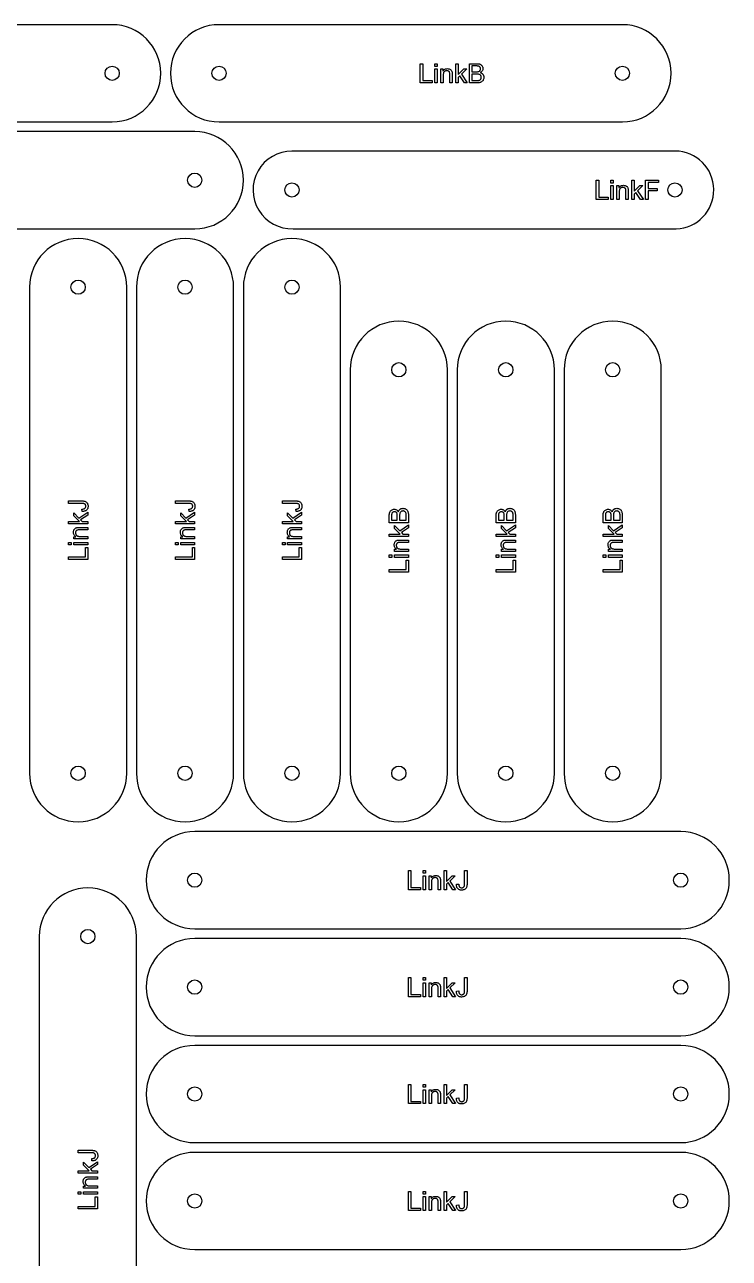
# Model space of a CAD drawing. Header units: millimetres. Extents: x 18 to 1176, y 18 to 1180.
# Drawn here: x 741 to 1176, y 413 to 1175 of the extents above; entities that cross this region are included whole.
import ezdxf

# ---------------------------------------------------------------- set-up
doc = ezdxf.new("R2010")
doc.units = ezdxf.units.MM
doc.layers.add('cut', color=5, linetype='Continuous', true_color=0x0000ff)
doc.layers.add('line engraving', color=1, linetype='Continuous', true_color=0xff0000)

msp = doc.modelspace()

# ---------------------------------------------------------------- linework, layer by layer
at = {"layer": 'cut', "color": 5, "true_color": 0x0000ff}
for points in [[(795, 1114.8, 1), (795, 1174.8), (546, 1174.8, 1), (546, 1114.8)], [(1110, 1114.8, 1), (1110, 1174.8), (861, 1174.8, 1), (861, 1114.8)], [(546, 1048.8), (846, 1048.8, 1), (846, 1108.8), (546, 1108.8, 1)], [(906, 1096.8, 1.015779), (906.75, 1048.81), (1143.13, 1048.81, 0.980982), (1142.6, 1096.8)], [(744, 1012.8), (744, 712.8, 1), (804, 712.8), (804, 1012.8, 1)], [(810, 1012.8), (810, 712.8, 1), (870, 712.8), (870, 1012.8, 1)], [(876, 1012.8), (876, 712.8, 1), (936, 712.8), (936, 1012.8, 1)], [(1002, 961.8, 1), (942, 961.8), (942, 712.8, 1), (1002, 712.8)], [(1068, 961.8, 1), (1008, 961.8), (1008, 712.8, 1), (1068, 712.8)], [(1134, 961.8, 1), (1074, 961.8), (1074, 712.8, 1), (1134, 712.8)], [(846, 616.8), (1146, 616.8, 1), (1146, 676.8), (846, 676.8, 1)], [(750, 612), (750, 312, 1), (810, 312), (810, 612, 1)], [(846, 550.8), (1146, 550.8, 1), (1146, 610.8), (846, 610.8, 1)], [(846, 484.8), (1146, 484.8, 1), (1146, 544.8), (846, 544.8, 1)], [(846, 418.8), (1146, 418.8, 1), (1146, 478.8), (846, 478.8, 1)]]:
    msp.add_lwpolyline(points, format="xyb", close=True, dxfattribs=at)
for centre in [(795, 1144.8), (861, 1144.8), (1110, 1144.8), (846, 1078.8), (906, 1072.8), (1142.4, 1072.8), (774, 1012.8), (840, 1012.8), (906, 1012.8), (972, 961.8), (1038, 961.8), (1104, 961.8), (774, 712.8), (840, 712.8), (906, 712.8), (972, 712.8), (1038, 712.8), (1104, 712.8), (846, 646.8), (1146, 646.8), (780, 612), (846, 580.8), (1146, 580.8), (846, 514.8), (1146, 514.8), (846, 448.8), (1146, 448.8)]:
    msp.add_circle(centre, 4.4, dxfattribs=at)
at = {"layer": 'line engraving', "color": 1, "true_color": 0xff0000}
for points in [[(985.14, 1138.87), (985.14, 1150.73), (986.71, 1150.73), (986.71, 1140.27), (992.55, 1140.27), (992.55, 1138.87), (985.14, 1138.87)], [(994.24, 1149.06), (994.24, 1150.73), (995.7, 1150.73), (995.7, 1149.06), (994.24, 1149.06)], [(1007.13, 1138.87), (1007.13, 1150.73), (1008.59, 1150.73), (1008.59, 1143.97), (1012.04, 1147.46), (1013.92, 1147.46), (1010.64, 1144.27), (1014.25, 1138.87), (1012.46, 1138.87), (1009.62, 1143.26), (1008.59, 1142.28), (1008.59, 1138.87), (1007.13, 1138.87)], [(1015.53, 1138.87), (1015.53, 1150.73), (1019.98, 1150.73), (1020.31, 1150.72), (1020.63, 1150.71), (1020.92, 1150.68), (1021.21, 1150.64), (1021.47, 1150.59), (1021.72, 1150.53), (1021.95, 1150.45), (1022.16, 1150.37), (1022.55, 1150.17), (1022.89, 1149.91), (1023.19, 1149.61), (1023.45, 1149.26), (1023.65, 1148.88), (1023.8, 1148.5), (1023.88, 1148.1), (1023.91, 1147.7), (1023.89, 1147.32), (1023.81, 1146.96), (1023.68, 1146.61), (1023.5, 1146.26), (1023.27, 1145.94), (1022.98, 1145.66), (1022.64, 1145.4), (1022.25, 1145.18), (1022.51, 1145.09), (1022.76, 1144.99), (1022.99, 1144.88), (1023.21, 1144.75), (1023.4, 1144.61), (1023.59, 1144.46), (1023.76, 1144.29), (1023.91, 1144.1), (1024.04, 1143.91), (1024.16, 1143.71), (1024.26, 1143.5), (1024.34, 1143.28), (1024.41, 1143.05), (1024.45, 1142.81), (1024.48, 1142.56), (1024.49, 1142.31), (1024.46, 1141.9), (1024.4, 1141.5), (1024.29, 1141.12), (1024.13, 1140.76), (1023.95, 1140.42), (1023.74, 1140.13), (1023.51, 1139.87), (1023.26, 1139.66), (1022.99, 1139.47), (1022.68, 1139.31), (1022.34, 1139.18), (1021.97, 1139.07), (1021.55, 1138.98), (1021.1, 1138.92), (1020.6, 1138.88), (1020.05, 1138.87), (1015.53, 1138.87)], [(994.24, 1138.87), (994.24, 1147.46), (995.7, 1147.46), (995.7, 1138.87), (994.24, 1138.87)], [(997.91, 1138.87), (997.91, 1147.46), (999.22, 1147.46), (999.22, 1146.24), (999.47, 1146.57), (999.75, 1146.86), (1000.05, 1147.1), (1000.38, 1147.3), (1000.73, 1147.46), (1001.12, 1147.57), (1001.52, 1147.63), (1001.96, 1147.66), (1002.34, 1147.64), (1002.7, 1147.59), (1003.05, 1147.5), (1003.38, 1147.38), (1003.69, 1147.23), (1003.95, 1147.05), (1004.18, 1146.86), (1004.36, 1146.64), (1004.51, 1146.41), (1004.63, 1146.15), (1004.74, 1145.87), (1004.81, 1145.57), (1004.85, 1145.33), (1004.87, 1145.01), (1004.89, 1144.62), (1004.89, 1144.15), (1004.89, 1138.87), (1003.44, 1138.87), (1003.44, 1144.1), (1003.43, 1144.51), (1003.39, 1144.87), (1003.34, 1145.18), (1003.27, 1145.43), (1003.17, 1145.64), (1003.03, 1145.82), (1002.86, 1145.99), (1002.66, 1146.13), (1002.44, 1146.25), (1002.19, 1146.33), (1001.93, 1146.38), (1001.65, 1146.39), (1001.42, 1146.38), (1001.2, 1146.36), (1000.99, 1146.31), (1000.78, 1146.25), (1000.59, 1146.16), (1000.4, 1146.06), (1000.22, 1145.94), (1000.04, 1145.8), (999.89, 1145.64), (999.75, 1145.44), (999.63, 1145.21), (999.54, 1144.95), (999.46, 1144.65), (999.41, 1144.32), (999.38, 1143.96), (999.37, 1143.56), (999.37, 1138.87), (997.91, 1138.87)], [(1017.1, 1145.75), (1019.67, 1145.75), (1020.15, 1145.76), (1020.56, 1145.78), (1020.9, 1145.82), (1021.16, 1145.88), (1021.44, 1145.99), (1021.69, 1146.12), (1021.89, 1146.28), (1022.06, 1146.47), (1022.2, 1146.69), (1022.29, 1146.94), (1022.35, 1147.21), (1022.37, 1147.51), (1022.35, 1147.8), (1022.3, 1148.07), (1022.21, 1148.32), (1022.08, 1148.55), (1021.93, 1148.76), (1021.74, 1148.93), (1021.52, 1149.06), (1021.27, 1149.16), (1021.13, 1149.2), (1020.96, 1149.24), (1020.77, 1149.27), (1020.56, 1149.29), (1020.32, 1149.31), (1020.06, 1149.32), (1019.78, 1149.33), (1019.47, 1149.33), (1017.1, 1149.33), (1017.1, 1145.75)], [(1017.1, 1140.27), (1020.05, 1140.27), (1020.41, 1140.27), (1020.7, 1140.28), (1020.94, 1140.3), (1021.12, 1140.33), (1021.38, 1140.38), (1021.62, 1140.46), (1021.83, 1140.54), (1022.03, 1140.65), (1022.2, 1140.78), (1022.36, 1140.93), (1022.5, 1141.11), (1022.63, 1141.31), (1022.73, 1141.53), (1022.8, 1141.78), (1022.85, 1142.03), (1022.86, 1142.31), (1022.84, 1142.63), (1022.78, 1142.93), (1022.67, 1143.21), (1022.52, 1143.46), (1022.33, 1143.69), (1022.12, 1143.88), (1021.86, 1144.03), (1021.58, 1144.15), (1021.24, 1144.24), (1020.84, 1144.3), (1020.38, 1144.33), (1019.84, 1144.35), (1017.1, 1144.35), (1017.1, 1140.27)], [(1093.81, 1066.87), (1093.81, 1078.73), (1095.37, 1078.73), (1095.37, 1068.27), (1101.22, 1068.27), (1101.22, 1066.87), (1093.81, 1066.87)], [(1102.91, 1077.06), (1102.91, 1078.73), (1104.36, 1078.73), (1104.36, 1077.06), (1102.91, 1077.06)], [(1102.91, 1066.87), (1102.91, 1075.46), (1104.36, 1075.46), (1104.36, 1066.87), (1102.91, 1066.87)], [(1106.58, 1066.87), (1106.58, 1075.46), (1107.89, 1075.46), (1107.89, 1074.24), (1108.14, 1074.57), (1108.42, 1074.86), (1108.72, 1075.1), (1109.05, 1075.3), (1109.4, 1075.46), (1109.78, 1075.57), (1110.19, 1075.63), (1110.62, 1075.66), (1111, 1075.64), (1111.37, 1075.59), (1111.72, 1075.5), (1112.05, 1075.38), (1112.36, 1075.23), (1112.62, 1075.05), (1112.84, 1074.86), (1113.03, 1074.64), (1113.18, 1074.41), (1113.3, 1074.15), (1113.4, 1073.87), (1113.48, 1073.57), (1113.51, 1073.33), (1113.54, 1073.01), (1113.56, 1072.62), (1113.56, 1072.15), (1113.56, 1066.87), (1112.1, 1066.87), (1112.1, 1072.1), (1112.09, 1072.51), (1112.06, 1072.87), (1112.01, 1073.18), (1111.93, 1073.43), (1111.83, 1073.64), (1111.7, 1073.82), (1111.53, 1073.99), (1111.33, 1074.13), (1111.11, 1074.25), (1110.86, 1074.33), (1110.6, 1074.38), (1110.32, 1074.39), (1110.09, 1074.38), (1109.87, 1074.36), (1109.65, 1074.31), (1109.45, 1074.25), (1109.25, 1074.16), (1109.06, 1074.06), (1108.88, 1073.94), (1108.71, 1073.8), (1108.55, 1073.64), (1108.42, 1073.44), (1108.3, 1073.21), (1108.2, 1072.95), (1108.13, 1072.65), (1108.08, 1072.32), (1108.05, 1071.96), (1108.04, 1071.56), (1108.04, 1066.87), (1106.58, 1066.87)], [(1115.8, 1066.87), (1115.8, 1078.73), (1117.26, 1078.73), (1117.26, 1071.97), (1120.7, 1075.46), (1122.59, 1075.46), (1119.3, 1072.27), (1122.92, 1066.87), (1121.12, 1066.87), (1118.28, 1071.26), (1117.26, 1070.28), (1117.26, 1066.87), (1115.8, 1066.87)], [(1124.34, 1066.87), (1124.34, 1078.73), (1132.34, 1078.73), (1132.34, 1077.33), (1125.91, 1077.33), (1125.91, 1073.66), (1131.48, 1073.66), (1131.48, 1072.26), (1125.91, 1072.26), (1125.91, 1066.87), (1124.34, 1066.87)], [(776.56, 874.37), (776.37, 875.78), (776.7, 875.8), (777, 875.84), (777.27, 875.88), (777.51, 875.94), (777.73, 876.01), (777.93, 876.09), (778.09, 876.19), (778.23, 876.29), (778.45, 876.54), (778.61, 876.83), (778.7, 877.17), (778.73, 877.55), (778.72, 877.83), (778.66, 878.1), (778.58, 878.34), (778.46, 878.57), (778.31, 878.76), (778.14, 878.93), (777.95, 879.06), (777.73, 879.16), (777.46, 879.23), (777.12, 879.28), (776.72, 879.31), (776.24, 879.32), (768.07, 879.32), (768.07, 880.89), (776.15, 880.89), (776.51, 880.88), (776.85, 880.87), (777.17, 880.84), (777.47, 880.8), (777.75, 880.75), (778.01, 880.69), (778.24, 880.61), (778.46, 880.53), (778.84, 880.32), (779.18, 880.06), (779.46, 879.75), (779.7, 879.39), (779.89, 878.98), (780.02, 878.54), (780.11, 878.06), (780.13, 877.56), (780.12, 877.18), (780.08, 876.82), (780.01, 876.49), (779.91, 876.18), (779.78, 875.89), (779.63, 875.63), (779.44, 875.38), (779.23, 875.16), (779, 874.97), (778.73, 874.8), (778.44, 874.66), (778.12, 874.55), (777.77, 874.47), (777.4, 874.41), (776.99, 874.37), (776.56, 874.37)], [(842.56, 874.37), (842.37, 875.78), (842.7, 875.8), (843, 875.84), (843.27, 875.88), (843.51, 875.94), (843.73, 876.01), (843.93, 876.09), (844.09, 876.19), (844.23, 876.29), (844.45, 876.54), (844.61, 876.83), (844.7, 877.17), (844.73, 877.55), (844.72, 877.83), (844.66, 878.1), (844.58, 878.34), (844.46, 878.57), (844.31, 878.76), (844.14, 878.93), (843.95, 879.06), (843.73, 879.16), (843.46, 879.23), (843.12, 879.28), (842.72, 879.31), (842.24, 879.32), (834.07, 879.32), (834.07, 880.89), (842.15, 880.89), (842.51, 880.88), (842.85, 880.87), (843.17, 880.84), (843.47, 880.8), (843.75, 880.75), (844.01, 880.69), (844.24, 880.61), (844.46, 880.53), (844.84, 880.32), (845.18, 880.06), (845.46, 879.75), (845.7, 879.39), (845.89, 878.98), (846.02, 878.54), (846.11, 878.06), (846.13, 877.56), (846.12, 877.18), (846.08, 876.82), (846.01, 876.49), (845.91, 876.18), (845.78, 875.89), (845.63, 875.63), (845.44, 875.38), (845.23, 875.16), (845, 874.97), (844.73, 874.8), (844.44, 874.66), (844.12, 874.55), (843.77, 874.47), (843.4, 874.41), (842.99, 874.37), (842.56, 874.37)], [(908.56, 874.37), (908.37, 875.78), (908.7, 875.8), (909, 875.84), (909.27, 875.88), (909.51, 875.94), (909.73, 876.01), (909.93, 876.09), (910.09, 876.19), (910.23, 876.29), (910.45, 876.54), (910.61, 876.83), (910.7, 877.17), (910.73, 877.55), (910.72, 877.83), (910.66, 878.1), (910.58, 878.34), (910.46, 878.57), (910.31, 878.76), (910.14, 878.93), (909.95, 879.06), (909.73, 879.16), (909.46, 879.23), (909.12, 879.28), (908.72, 879.31), (908.24, 879.32), (900.07, 879.32), (900.07, 880.89), (908.15, 880.89), (908.51, 880.88), (908.85, 880.87), (909.17, 880.84), (909.47, 880.8), (909.75, 880.75), (910.01, 880.69), (910.24, 880.61), (910.46, 880.53), (910.84, 880.32), (911.18, 880.06), (911.46, 879.75), (911.7, 879.39), (911.89, 878.98), (912.02, 878.54), (912.11, 878.06), (912.13, 877.56), (912.12, 877.18), (912.08, 876.82), (912.01, 876.49), (911.91, 876.18), (911.78, 875.89), (911.63, 875.63), (911.44, 875.38), (911.23, 875.16), (911, 874.97), (910.73, 874.8), (910.44, 874.66), (910.12, 874.55), (909.77, 874.47), (909.4, 874.41), (908.99, 874.37), (908.56, 874.37)], [(977.93, 867.33), (966.07, 867.33), (966.07, 871.78), (966.08, 872.11), (966.09, 872.43), (966.12, 872.72), (966.16, 873.01), (966.21, 873.27), (966.27, 873.52), (966.35, 873.75), (966.43, 873.96), (966.63, 874.35), (966.89, 874.69), (967.19, 874.99), (967.54, 875.25), (967.92, 875.45), (968.3, 875.6), (968.7, 875.68), (969.1, 875.71), (969.48, 875.69), (969.84, 875.61), (970.19, 875.48), (970.54, 875.3), (970.86, 875.07), (971.14, 874.78), (971.4, 874.44), (971.62, 874.05), (971.71, 874.31), (971.81, 874.56), (971.92, 874.79), (972.05, 875.01), (972.19, 875.2), (972.34, 875.39), (972.51, 875.56), (972.7, 875.71), (972.89, 875.84), (973.09, 875.96), (973.3, 876.06), (973.52, 876.14), (973.75, 876.21), (973.99, 876.25), (974.24, 876.28), (974.49, 876.29), (974.9, 876.26), (975.3, 876.2), (975.68, 876.09), (976.04, 875.93), (976.38, 875.75), (976.67, 875.54), (976.93, 875.31), (977.14, 875.06), (977.33, 874.79), (977.49, 874.48), (977.62, 874.14), (977.73, 873.77), (977.82, 873.35), (977.88, 872.9), (977.92, 872.4), (977.93, 871.85), (977.93, 867.33)], [(1043.93, 867.33), (1032.07, 867.33), (1032.07, 871.78), (1032.08, 872.11), (1032.09, 872.43), (1032.12, 872.72), (1032.16, 873.01), (1032.21, 873.27), (1032.27, 873.52), (1032.35, 873.75), (1032.43, 873.96), (1032.63, 874.35), (1032.89, 874.69), (1033.19, 874.99), (1033.54, 875.25), (1033.92, 875.45), (1034.3, 875.6), (1034.7, 875.68), (1035.1, 875.71), (1035.48, 875.69), (1035.84, 875.61), (1036.19, 875.48), (1036.54, 875.3), (1036.86, 875.07), (1037.14, 874.78), (1037.4, 874.44), (1037.62, 874.05), (1037.71, 874.31), (1037.81, 874.56), (1037.92, 874.79), (1038.05, 875.01), (1038.19, 875.2), (1038.34, 875.39), (1038.51, 875.56), (1038.7, 875.71), (1038.89, 875.84), (1039.09, 875.96), (1039.3, 876.06), (1039.52, 876.14), (1039.75, 876.21), (1039.99, 876.25), (1040.24, 876.28), (1040.49, 876.29), (1040.9, 876.26), (1041.3, 876.2), (1041.68, 876.09), (1042.04, 875.93), (1042.38, 875.75), (1042.67, 875.54), (1042.93, 875.31), (1043.14, 875.06), (1043.33, 874.79), (1043.49, 874.48), (1043.62, 874.14), (1043.73, 873.77), (1043.82, 873.35), (1043.88, 872.9), (1043.92, 872.4), (1043.93, 871.85), (1043.93, 867.33)], [(1109.93, 867.33), (1098.07, 867.33), (1098.07, 871.78), (1098.08, 872.11), (1098.09, 872.43), (1098.12, 872.72), (1098.16, 873.01), (1098.21, 873.27), (1098.27, 873.52), (1098.35, 873.75), (1098.43, 873.96), (1098.63, 874.35), (1098.89, 874.69), (1099.19, 874.99), (1099.54, 875.25), (1099.92, 875.45), (1100.3, 875.6), (1100.7, 875.68), (1101.1, 875.71), (1101.48, 875.69), (1101.84, 875.61), (1102.19, 875.48), (1102.54, 875.3), (1102.86, 875.07), (1103.14, 874.78), (1103.4, 874.44), (1103.62, 874.05), (1103.71, 874.31), (1103.81, 874.56), (1103.92, 874.79), (1104.05, 875.01), (1104.19, 875.2), (1104.34, 875.39), (1104.51, 875.56), (1104.7, 875.71), (1104.89, 875.84), (1105.09, 875.96), (1105.3, 876.06), (1105.52, 876.14), (1105.75, 876.21), (1105.99, 876.25), (1106.24, 876.28), (1106.49, 876.29), (1106.9, 876.26), (1107.3, 876.2), (1107.68, 876.09), (1108.04, 875.93), (1108.38, 875.75), (1108.67, 875.54), (1108.93, 875.31), (1109.14, 875.06), (1109.33, 874.79), (1109.49, 874.48), (1109.62, 874.14), (1109.73, 873.77), (1109.82, 873.35), (1109.88, 872.9), (1109.92, 872.4), (1109.93, 871.85), (1109.93, 867.33)], [(779.93, 866.71), (768.07, 866.71), (768.07, 868.16), (774.83, 868.16), (771.34, 871.61), (771.34, 873.49), (774.53, 870.21), (779.93, 873.83), (779.93, 872.03), (775.54, 869.19), (776.52, 868.16), (779.93, 868.16), (779.93, 866.71)], [(845.93, 866.71), (834.07, 866.71), (834.07, 868.16), (840.83, 868.16), (837.34, 871.61), (837.34, 873.49), (840.53, 870.21), (845.93, 873.83), (845.93, 872.03), (841.54, 869.19), (842.52, 868.16), (845.93, 868.16), (845.93, 866.71)], [(911.93, 866.71), (900.07, 866.71), (900.07, 868.16), (906.83, 868.16), (903.34, 871.61), (903.34, 873.49), (906.53, 870.21), (911.93, 873.83), (911.93, 872.03), (907.54, 869.19), (908.52, 868.16), (911.93, 868.16), (911.93, 866.71)], [(971.05, 868.9), (971.05, 871.47), (971.04, 871.95), (971.02, 872.36), (970.98, 872.7), (970.92, 872.96), (970.81, 873.24), (970.68, 873.49), (970.52, 873.69), (970.33, 873.86), (970.11, 874), (969.86, 874.09), (969.59, 874.15), (969.29, 874.17), (969, 874.15), (968.73, 874.1), (968.48, 874.01), (968.25, 873.88), (968.04, 873.73), (967.87, 873.54), (967.74, 873.32), (967.64, 873.07), (967.6, 872.93), (967.56, 872.76), (967.53, 872.57), (967.51, 872.36), (967.49, 872.12), (967.48, 871.86), (967.47, 871.58), (967.47, 871.27), (967.47, 868.9), (971.05, 868.9)], [(976.53, 868.9), (976.53, 871.85), (976.53, 872.21), (976.52, 872.5), (976.5, 872.74), (976.47, 872.92), (976.42, 873.18), (976.34, 873.42), (976.26, 873.63), (976.15, 873.83), (976.02, 874), (975.87, 874.16), (975.69, 874.3), (975.49, 874.43), (975.27, 874.53), (975.02, 874.6), (974.77, 874.65), (974.49, 874.66), (974.17, 874.64), (973.87, 874.58), (973.59, 874.47), (973.34, 874.32), (973.11, 874.13), (972.92, 873.92), (972.77, 873.66), (972.65, 873.38), (972.56, 873.04), (972.5, 872.64), (972.47, 872.18), (972.45, 871.64), (972.45, 868.9), (976.53, 868.9)], [(1037.05, 868.9), (1037.05, 871.47), (1037.04, 871.95), (1037.02, 872.36), (1036.98, 872.7), (1036.92, 872.96), (1036.81, 873.24), (1036.68, 873.49), (1036.52, 873.69), (1036.33, 873.86), (1036.11, 874), (1035.86, 874.09), (1035.59, 874.15), (1035.29, 874.17), (1035, 874.15), (1034.73, 874.1), (1034.48, 874.01), (1034.25, 873.88), (1034.04, 873.73), (1033.87, 873.54), (1033.74, 873.32), (1033.64, 873.07), (1033.6, 872.93), (1033.56, 872.76), (1033.53, 872.57), (1033.51, 872.36), (1033.49, 872.12), (1033.48, 871.86), (1033.47, 871.58), (1033.47, 871.27), (1033.47, 868.9), (1037.05, 868.9)], [(1042.53, 868.9), (1042.53, 871.85), (1042.53, 872.21), (1042.52, 872.5), (1042.5, 872.74), (1042.47, 872.92), (1042.42, 873.18), (1042.34, 873.42), (1042.26, 873.63), (1042.15, 873.83), (1042.02, 874), (1041.87, 874.16), (1041.69, 874.3), (1041.49, 874.43), (1041.27, 874.53), (1041.02, 874.6), (1040.77, 874.65), (1040.49, 874.66), (1040.17, 874.64), (1039.87, 874.58), (1039.59, 874.47), (1039.34, 874.32), (1039.11, 874.13), (1038.92, 873.92), (1038.77, 873.66), (1038.65, 873.38), (1038.56, 873.04), (1038.5, 872.64), (1038.47, 872.18), (1038.45, 871.64), (1038.45, 868.9), (1042.53, 868.9)], [(1103.05, 868.9), (1103.05, 871.47), (1103.04, 871.95), (1103.02, 872.36), (1102.98, 872.7), (1102.92, 872.96), (1102.81, 873.24), (1102.68, 873.49), (1102.52, 873.69), (1102.33, 873.86), (1102.11, 874), (1101.86, 874.09), (1101.59, 874.15), (1101.29, 874.17), (1101, 874.15), (1100.73, 874.1), (1100.48, 874.01), (1100.25, 873.88), (1100.04, 873.73), (1099.87, 873.54), (1099.74, 873.32), (1099.64, 873.07), (1099.6, 872.93), (1099.56, 872.76), (1099.53, 872.57), (1099.51, 872.36), (1099.49, 872.12), (1099.48, 871.86), (1099.47, 871.58), (1099.47, 871.27), (1099.47, 868.9), (1103.05, 868.9)], [(1108.53, 868.9), (1108.53, 871.85), (1108.53, 872.21), (1108.52, 872.5), (1108.5, 872.74), (1108.47, 872.92), (1108.42, 873.18), (1108.34, 873.42), (1108.26, 873.63), (1108.15, 873.83), (1108.02, 874), (1107.87, 874.16), (1107.69, 874.3), (1107.49, 874.43), (1107.27, 874.53), (1107.02, 874.6), (1106.77, 874.65), (1106.49, 874.66), (1106.17, 874.64), (1105.87, 874.58), (1105.59, 874.47), (1105.34, 874.32), (1105.11, 874.13), (1104.92, 873.92), (1104.77, 873.66), (1104.65, 873.38), (1104.56, 873.04), (1104.5, 872.64), (1104.47, 872.18), (1104.45, 871.64), (1104.45, 868.9), (1108.53, 868.9)], [(779.93, 857.49), (771.34, 857.49), (771.34, 858.8), (772.56, 858.8), (772.23, 859.05), (771.94, 859.32), (771.7, 859.62), (771.5, 859.95), (771.34, 860.31), (771.23, 860.69), (771.17, 861.1), (771.14, 861.53), (771.16, 861.91), (771.21, 862.28), (771.3, 862.62), (771.42, 862.96), (771.57, 863.26), (771.75, 863.53), (771.94, 863.75), (772.16, 863.93), (772.39, 864.08), (772.65, 864.21), (772.93, 864.31), (773.23, 864.39), (773.47, 864.42), (773.79, 864.45), (774.18, 864.46), (774.65, 864.47), (779.93, 864.47), (779.93, 863.01), (774.7, 863.01), (774.29, 863), (773.93, 862.97), (773.62, 862.91), (773.37, 862.84), (773.16, 862.74), (772.98, 862.6), (772.81, 862.44), (772.67, 862.24), (772.55, 862.01), (772.47, 861.77), (772.42, 861.5), (772.41, 861.22), (772.42, 860.99), (772.44, 860.77), (772.49, 860.56), (772.55, 860.36), (772.64, 860.16), (772.74, 859.97), (772.86, 859.79), (773, 859.62), (773.16, 859.46), (773.36, 859.32), (773.59, 859.21), (773.85, 859.11), (774.15, 859.04), (774.48, 858.98), (774.84, 858.95), (775.24, 858.94), (779.93, 858.94), (779.93, 857.49)], [(845.93, 857.49), (837.34, 857.49), (837.34, 858.8), (838.56, 858.8), (838.23, 859.05), (837.94, 859.32), (837.7, 859.62), (837.5, 859.95), (837.34, 860.31), (837.23, 860.69), (837.17, 861.1), (837.14, 861.53), (837.16, 861.91), (837.21, 862.28), (837.3, 862.62), (837.42, 862.96), (837.57, 863.26), (837.75, 863.53), (837.94, 863.75), (838.16, 863.93), (838.39, 864.08), (838.65, 864.21), (838.93, 864.31), (839.23, 864.39), (839.47, 864.42), (839.79, 864.45), (840.18, 864.46), (840.65, 864.47), (845.93, 864.47), (845.93, 863.01), (840.7, 863.01), (840.29, 863), (839.93, 862.97), (839.62, 862.91), (839.37, 862.84), (839.16, 862.74), (838.98, 862.6), (838.81, 862.44), (838.67, 862.24), (838.55, 862.01), (838.47, 861.77), (838.42, 861.5), (838.41, 861.22), (838.42, 860.99), (838.44, 860.77), (838.49, 860.56), (838.55, 860.36), (838.64, 860.16), (838.74, 859.97), (838.86, 859.79), (839, 859.62), (839.16, 859.46), (839.36, 859.32), (839.59, 859.21), (839.85, 859.11), (840.15, 859.04), (840.48, 858.98), (840.84, 858.95), (841.24, 858.94), (845.93, 858.94), (845.93, 857.49)], [(911.93, 857.49), (903.34, 857.49), (903.34, 858.8), (904.56, 858.8), (904.23, 859.05), (903.94, 859.32), (903.7, 859.62), (903.5, 859.95), (903.34, 860.31), (903.23, 860.69), (903.17, 861.1), (903.14, 861.53), (903.16, 861.91), (903.21, 862.28), (903.3, 862.62), (903.42, 862.96), (903.57, 863.26), (903.75, 863.53), (903.94, 863.75), (904.16, 863.93), (904.39, 864.08), (904.65, 864.21), (904.93, 864.31), (905.23, 864.39), (905.47, 864.42), (905.79, 864.45), (906.18, 864.46), (906.65, 864.47), (911.93, 864.47), (911.93, 863.01), (906.7, 863.01), (906.29, 863), (905.93, 862.97), (905.62, 862.91), (905.37, 862.84), (905.16, 862.74), (904.98, 862.6), (904.81, 862.44), (904.67, 862.24), (904.55, 862.01), (904.47, 861.77), (904.42, 861.5), (904.41, 861.22), (904.42, 860.99), (904.44, 860.77), (904.49, 860.56), (904.55, 860.36), (904.64, 860.16), (904.74, 859.97), (904.86, 859.79), (905, 859.62), (905.16, 859.46), (905.36, 859.32), (905.59, 859.21), (905.85, 859.11), (906.15, 859.04), (906.48, 858.98), (906.84, 858.95), (907.24, 858.94), (911.93, 858.94), (911.93, 857.49)], [(977.93, 858.93), (966.07, 858.93), (966.07, 860.39), (972.83, 860.39), (969.34, 863.84), (969.34, 865.72), (972.53, 862.44), (977.93, 866.05), (977.93, 864.26), (973.54, 861.42), (974.52, 860.39), (977.93, 860.39), (977.93, 858.93)], [(1043.93, 858.93), (1032.07, 858.93), (1032.07, 860.39), (1038.83, 860.39), (1035.34, 863.84), (1035.34, 865.72), (1038.53, 862.44), (1043.93, 866.05), (1043.93, 864.26), (1039.54, 861.42), (1040.52, 860.39), (1043.93, 860.39), (1043.93, 858.93)], [(1109.93, 858.93), (1098.07, 858.93), (1098.07, 860.39), (1104.83, 860.39), (1101.34, 863.84), (1101.34, 865.72), (1104.53, 862.44), (1109.93, 866.05), (1109.93, 864.26), (1105.54, 861.42), (1106.52, 860.39), (1109.93, 860.39), (1109.93, 858.93)], [(769.74, 853.81), (768.07, 853.81), (768.07, 855.27), (769.74, 855.27), (769.74, 853.81)], [(779.93, 853.81), (771.34, 853.81), (771.34, 855.27), (779.93, 855.27), (779.93, 853.81)], [(835.74, 853.81), (834.07, 853.81), (834.07, 855.27), (835.74, 855.27), (835.74, 853.81)], [(845.93, 853.81), (837.34, 853.81), (837.34, 855.27), (845.93, 855.27), (845.93, 853.81)], [(901.74, 853.81), (900.07, 853.81), (900.07, 855.27), (901.74, 855.27), (901.74, 853.81)], [(911.93, 853.81), (903.34, 853.81), (903.34, 855.27), (911.93, 855.27), (911.93, 853.81)], [(977.93, 849.71), (969.34, 849.71), (969.34, 851.02), (970.56, 851.02), (970.23, 851.27), (969.94, 851.55), (969.7, 851.85), (969.5, 852.18), (969.34, 852.53), (969.23, 852.92), (969.17, 853.32), (969.14, 853.76), (969.16, 854.14), (969.21, 854.5), (969.3, 854.85), (969.42, 855.18), (969.57, 855.49), (969.75, 855.75), (969.94, 855.98), (970.16, 856.16), (970.39, 856.31), (970.65, 856.43), (970.93, 856.54), (971.23, 856.61), (971.47, 856.65), (971.79, 856.67), (972.18, 856.69), (972.65, 856.69), (977.93, 856.69), (977.93, 855.24), (972.7, 855.24), (972.29, 855.23), (971.93, 855.19), (971.62, 855.14), (971.37, 855.07), (971.16, 854.97), (970.98, 854.83), (970.81, 854.66), (970.67, 854.46), (970.55, 854.24), (970.47, 853.99), (970.42, 853.73), (970.41, 853.45), (970.42, 853.22), (970.44, 853), (970.49, 852.79), (970.55, 852.58), (970.64, 852.39), (970.74, 852.2), (970.86, 852.02), (971, 851.84), (971.16, 851.69), (971.36, 851.55), (971.59, 851.43), (971.85, 851.34), (972.15, 851.26), (972.48, 851.21), (972.84, 851.18), (973.24, 851.17), (977.93, 851.17), (977.93, 849.71)], [(1043.93, 849.71), (1035.34, 849.71), (1035.34, 851.02), (1036.56, 851.02), (1036.23, 851.27), (1035.94, 851.55), (1035.7, 851.85), (1035.5, 852.18), (1035.34, 852.53), (1035.23, 852.92), (1035.17, 853.32), (1035.14, 853.76), (1035.16, 854.14), (1035.21, 854.5), (1035.3, 854.85), (1035.42, 855.18), (1035.57, 855.49), (1035.75, 855.75), (1035.94, 855.98), (1036.16, 856.16), (1036.39, 856.31), (1036.65, 856.43), (1036.93, 856.54), (1037.23, 856.61), (1037.47, 856.65), (1037.79, 856.67), (1038.18, 856.69), (1038.65, 856.69), (1043.93, 856.69), (1043.93, 855.24), (1038.7, 855.24), (1038.29, 855.23), (1037.93, 855.19), (1037.62, 855.14), (1037.37, 855.07), (1037.16, 854.97), (1036.98, 854.83), (1036.81, 854.66), (1036.67, 854.46), (1036.55, 854.24), (1036.47, 853.99), (1036.42, 853.73), (1036.41, 853.45), (1036.42, 853.22), (1036.44, 853), (1036.49, 852.79), (1036.55, 852.58), (1036.64, 852.39), (1036.74, 852.2), (1036.86, 852.02), (1037, 851.84), (1037.16, 851.69), (1037.36, 851.55), (1037.59, 851.43), (1037.85, 851.34), (1038.15, 851.26), (1038.48, 851.21), (1038.84, 851.18), (1039.24, 851.17), (1043.93, 851.17), (1043.93, 849.71)], [(1109.93, 849.71), (1101.34, 849.71), (1101.34, 851.02), (1102.56, 851.02), (1102.23, 851.27), (1101.94, 851.55), (1101.7, 851.85), (1101.5, 852.18), (1101.34, 852.53), (1101.23, 852.92), (1101.17, 853.32), (1101.14, 853.76), (1101.16, 854.14), (1101.21, 854.5), (1101.3, 854.85), (1101.42, 855.18), (1101.57, 855.49), (1101.75, 855.75), (1101.94, 855.98), (1102.16, 856.16), (1102.39, 856.31), (1102.65, 856.43), (1102.93, 856.54), (1103.23, 856.61), (1103.47, 856.65), (1103.79, 856.67), (1104.18, 856.69), (1104.65, 856.69), (1109.93, 856.69), (1109.93, 855.24), (1104.7, 855.24), (1104.29, 855.23), (1103.93, 855.19), (1103.62, 855.14), (1103.37, 855.07), (1103.16, 854.97), (1102.98, 854.83), (1102.81, 854.66), (1102.67, 854.46), (1102.55, 854.24), (1102.47, 853.99), (1102.42, 853.73), (1102.41, 853.45), (1102.42, 853.22), (1102.44, 853), (1102.49, 852.79), (1102.55, 852.58), (1102.64, 852.39), (1102.74, 852.2), (1102.86, 852.02), (1103, 851.84), (1103.16, 851.69), (1103.36, 851.55), (1103.59, 851.43), (1103.85, 851.34), (1104.15, 851.26), (1104.48, 851.21), (1104.84, 851.18), (1105.24, 851.17), (1109.93, 851.17), (1109.93, 849.71)], [(779.93, 844.71), (768.07, 844.71), (768.07, 846.28), (778.53, 846.28), (778.53, 852.12), (779.93, 852.12), (779.93, 844.71)], [(845.93, 844.71), (834.07, 844.71), (834.07, 846.28), (844.53, 846.28), (844.53, 852.12), (845.93, 852.12), (845.93, 844.71)], [(911.93, 844.71), (900.07, 844.71), (900.07, 846.28), (910.53, 846.28), (910.53, 852.12), (911.93, 852.12), (911.93, 844.71)], [(967.74, 846.04), (966.07, 846.04), (966.07, 847.5), (967.74, 847.5), (967.74, 846.04)], [(977.93, 846.04), (969.34, 846.04), (969.34, 847.5), (977.93, 847.5), (977.93, 846.04)], [(1033.74, 846.04), (1032.07, 846.04), (1032.07, 847.5), (1033.74, 847.5), (1033.74, 846.04)], [(1043.93, 846.04), (1035.34, 846.04), (1035.34, 847.5), (1043.93, 847.5), (1043.93, 846.04)], [(1099.74, 846.04), (1098.07, 846.04), (1098.07, 847.5), (1099.74, 847.5), (1099.74, 846.04)], [(1109.93, 846.04), (1101.34, 846.04), (1101.34, 847.5), (1109.93, 847.5), (1109.93, 846.04)], [(977.93, 836.94), (966.07, 836.94), (966.07, 838.51), (976.53, 838.51), (976.53, 844.35), (977.93, 844.35), (977.93, 836.94)], [(1043.93, 836.94), (1032.07, 836.94), (1032.07, 838.51), (1042.53, 838.51), (1042.53, 844.35), (1043.93, 844.35), (1043.93, 836.94)], [(1109.93, 836.94), (1098.07, 836.94), (1098.07, 838.51), (1108.53, 838.51), (1108.53, 844.35), (1109.93, 844.35), (1109.93, 836.94)], [(977.91, 640.87), (977.91, 652.73), (979.48, 652.73), (979.48, 642.27), (985.32, 642.27), (985.32, 640.87), (977.91, 640.87)], [(987.01, 651.06), (987.01, 652.73), (988.47, 652.73), (988.47, 651.06), (987.01, 651.06)], [(987.01, 640.87), (987.01, 649.46), (988.47, 649.46), (988.47, 640.87), (987.01, 640.87)], [(990.69, 640.87), (990.69, 649.46), (992, 649.46), (992, 648.24), (992.25, 648.57), (992.52, 648.86), (992.82, 649.1), (993.15, 649.3), (993.51, 649.46), (993.89, 649.57), (994.3, 649.63), (994.73, 649.66), (995.11, 649.64), (995.48, 649.59), (995.82, 649.5), (996.16, 649.38), (996.46, 649.23), (996.73, 649.05), (996.95, 648.86), (997.13, 648.64), (997.28, 648.41), (997.41, 648.15), (997.51, 647.87), (997.59, 647.57), (997.62, 647.33), (997.65, 647.01), (997.66, 646.62), (997.67, 646.15), (997.67, 640.87), (996.21, 640.87), (996.21, 646.1), (996.2, 646.51), (996.17, 646.87), (996.11, 647.18), (996.04, 647.43), (995.94, 647.64), (995.8, 647.82), (995.64, 647.99), (995.44, 648.13), (995.21, 648.25), (994.97, 648.33), (994.7, 648.38), (994.42, 648.39), (994.19, 648.38), (993.97, 648.36), (993.76, 648.31), (993.56, 648.25), (993.36, 648.16), (993.17, 648.06), (992.99, 647.94), (992.82, 647.8), (992.66, 647.64), (992.52, 647.44), (992.41, 647.21), (992.31, 646.95), (992.24, 646.65), (992.18, 646.32), (992.15, 645.96), (992.14, 645.56), (992.14, 640.87), (990.69, 640.87)], [(999.91, 640.87), (999.91, 652.73), (1001.36, 652.73), (1001.36, 645.97), (1004.81, 649.46), (1006.69, 649.46), (1003.41, 646.27), (1007.03, 640.87), (1005.23, 640.87), (1002.39, 645.26), (1001.36, 644.28), (1001.36, 640.87), (999.91, 640.87)], [(1007.57, 644.24), (1008.98, 644.43), (1009, 644.1), (1009.04, 643.8), (1009.08, 643.53), (1009.14, 643.29), (1009.21, 643.07), (1009.29, 642.87), (1009.39, 642.71), (1009.49, 642.57), (1009.74, 642.35), (1010.03, 642.19), (1010.37, 642.1), (1010.75, 642.07), (1011.03, 642.08), (1011.3, 642.14), (1011.54, 642.22), (1011.77, 642.34), (1011.96, 642.49), (1012.13, 642.66), (1012.26, 642.85), (1012.36, 643.07), (1012.43, 643.34), (1012.48, 643.68), (1012.51, 644.08), (1012.52, 644.56), (1012.52, 652.73), (1014.09, 652.73), (1014.09, 644.65), (1014.08, 644.29), (1014.07, 643.95), (1014.04, 643.63), (1014, 643.33), (1013.95, 643.05), (1013.89, 642.79), (1013.81, 642.56), (1013.73, 642.34), (1013.52, 641.96), (1013.26, 641.62), (1012.95, 641.34), (1012.59, 641.1), (1012.18, 640.91), (1011.74, 640.78), (1011.26, 640.69), (1010.76, 640.67), (1010.38, 640.68), (1010.02, 640.72), (1009.69, 640.79), (1009.38, 640.89), (1009.09, 641.02), (1008.83, 641.17), (1008.58, 641.36), (1008.36, 641.57), (1008.17, 641.8), (1008, 642.07), (1007.86, 642.36), (1007.75, 642.68), (1007.67, 643.03), (1007.61, 643.4), (1007.57, 643.81), (1007.57, 644.24)], [(977.91, 574.87), (977.91, 586.73), (979.48, 586.73), (979.48, 576.27), (985.32, 576.27), (985.32, 574.87), (977.91, 574.87)], [(987.01, 585.06), (987.01, 586.73), (988.47, 586.73), (988.47, 585.06), (987.01, 585.06)], [(999.91, 574.87), (999.91, 586.73), (1001.36, 586.73), (1001.36, 579.97), (1004.81, 583.46), (1006.69, 583.46), (1003.41, 580.27), (1007.03, 574.87), (1005.23, 574.87), (1002.39, 579.26), (1001.36, 578.28), (1001.36, 574.87), (999.91, 574.87)], [(1007.57, 578.24), (1008.98, 578.43), (1009, 578.1), (1009.04, 577.8), (1009.08, 577.53), (1009.14, 577.29), (1009.21, 577.07), (1009.29, 576.87), (1009.39, 576.71), (1009.49, 576.57), (1009.74, 576.35), (1010.03, 576.19), (1010.37, 576.1), (1010.75, 576.07), (1011.03, 576.08), (1011.3, 576.14), (1011.54, 576.22), (1011.77, 576.34), (1011.96, 576.49), (1012.13, 576.66), (1012.26, 576.85), (1012.36, 577.07), (1012.43, 577.34), (1012.48, 577.68), (1012.51, 578.08), (1012.52, 578.56), (1012.52, 586.73), (1014.09, 586.73), (1014.09, 578.65), (1014.08, 578.29), (1014.07, 577.95), (1014.04, 577.63), (1014, 577.33), (1013.95, 577.05), (1013.89, 576.79), (1013.81, 576.56), (1013.73, 576.34), (1013.52, 575.96), (1013.26, 575.62), (1012.95, 575.34), (1012.59, 575.1), (1012.18, 574.91), (1011.74, 574.78), (1011.26, 574.69), (1010.76, 574.67), (1010.38, 574.68), (1010.02, 574.72), (1009.69, 574.79), (1009.38, 574.89), (1009.09, 575.02), (1008.83, 575.17), (1008.58, 575.36), (1008.36, 575.57), (1008.17, 575.8), (1008, 576.07), (1007.86, 576.36), (1007.75, 576.68), (1007.67, 577.03), (1007.61, 577.4), (1007.57, 577.81), (1007.57, 578.24)], [(987.01, 574.87), (987.01, 583.46), (988.47, 583.46), (988.47, 574.87), (987.01, 574.87)], [(990.69, 574.87), (990.69, 583.46), (992, 583.46), (992, 582.24), (992.25, 582.57), (992.52, 582.86), (992.82, 583.1), (993.15, 583.3), (993.51, 583.46), (993.89, 583.57), (994.3, 583.63), (994.73, 583.66), (995.11, 583.64), (995.48, 583.59), (995.82, 583.5), (996.16, 583.38), (996.46, 583.23), (996.73, 583.05), (996.95, 582.86), (997.13, 582.64), (997.28, 582.41), (997.41, 582.15), (997.51, 581.87), (997.59, 581.57), (997.62, 581.33), (997.65, 581.01), (997.66, 580.62), (997.67, 580.15), (997.67, 574.87), (996.21, 574.87), (996.21, 580.1), (996.2, 580.51), (996.17, 580.87), (996.11, 581.18), (996.04, 581.43), (995.94, 581.64), (995.8, 581.82), (995.64, 581.99), (995.44, 582.13), (995.21, 582.25), (994.97, 582.33), (994.7, 582.38), (994.42, 582.39), (994.19, 582.38), (993.97, 582.36), (993.76, 582.31), (993.56, 582.25), (993.36, 582.16), (993.17, 582.06), (992.99, 581.94), (992.82, 581.8), (992.66, 581.64), (992.52, 581.44), (992.41, 581.21), (992.31, 580.95), (992.24, 580.65), (992.18, 580.32), (992.15, 579.96), (992.14, 579.56), (992.14, 574.87), (990.69, 574.87)], [(977.91, 508.87), (977.91, 520.73), (979.48, 520.73), (979.48, 510.27), (985.32, 510.27), (985.32, 508.87), (977.91, 508.87)], [(987.01, 519.06), (987.01, 520.73), (988.47, 520.73), (988.47, 519.06), (987.01, 519.06)], [(999.91, 508.87), (999.91, 520.73), (1001.36, 520.73), (1001.36, 513.97), (1004.81, 517.46), (1006.69, 517.46), (1003.41, 514.27), (1007.03, 508.87), (1005.23, 508.87), (1002.39, 513.26), (1001.36, 512.28), (1001.36, 508.87), (999.91, 508.87)], [(1007.57, 512.24), (1008.98, 512.43), (1009, 512.1), (1009.04, 511.8), (1009.08, 511.53), (1009.14, 511.29), (1009.21, 511.07), (1009.29, 510.87), (1009.39, 510.71), (1009.49, 510.57), (1009.74, 510.35), (1010.03, 510.19), (1010.37, 510.1), (1010.75, 510.07), (1011.03, 510.08), (1011.3, 510.14), (1011.54, 510.22), (1011.77, 510.34), (1011.96, 510.49), (1012.13, 510.66), (1012.26, 510.85), (1012.36, 511.07), (1012.43, 511.34), (1012.48, 511.68), (1012.51, 512.08), (1012.52, 512.56), (1012.52, 520.73), (1014.09, 520.73), (1014.09, 512.65), (1014.08, 512.29), (1014.07, 511.95), (1014.04, 511.63), (1014, 511.33), (1013.95, 511.05), (1013.89, 510.79), (1013.81, 510.56), (1013.73, 510.34), (1013.52, 509.96), (1013.26, 509.62), (1012.95, 509.34), (1012.59, 509.1), (1012.18, 508.91), (1011.74, 508.78), (1011.26, 508.69), (1010.76, 508.67), (1010.38, 508.68), (1010.02, 508.72), (1009.69, 508.79), (1009.38, 508.89), (1009.09, 509.02), (1008.83, 509.17), (1008.58, 509.36), (1008.36, 509.57), (1008.17, 509.8), (1008, 510.07), (1007.86, 510.36), (1007.75, 510.68), (1007.67, 511.03), (1007.61, 511.4), (1007.57, 511.81), (1007.57, 512.24)], [(987.01, 508.87), (987.01, 517.46), (988.47, 517.46), (988.47, 508.87), (987.01, 508.87)], [(990.69, 508.87), (990.69, 517.46), (992, 517.46), (992, 516.24), (992.25, 516.57), (992.52, 516.86), (992.82, 517.1), (993.15, 517.3), (993.51, 517.46), (993.89, 517.57), (994.3, 517.63), (994.73, 517.66), (995.11, 517.64), (995.48, 517.59), (995.82, 517.5), (996.16, 517.38), (996.46, 517.23), (996.73, 517.05), (996.95, 516.86), (997.13, 516.64), (997.28, 516.41), (997.41, 516.15), (997.51, 515.87), (997.59, 515.57), (997.62, 515.33), (997.65, 515.01), (997.66, 514.62), (997.67, 514.15), (997.67, 508.87), (996.21, 508.87), (996.21, 514.1), (996.2, 514.51), (996.17, 514.87), (996.11, 515.18), (996.04, 515.43), (995.94, 515.64), (995.8, 515.82), (995.64, 515.99), (995.44, 516.13), (995.21, 516.25), (994.97, 516.33), (994.7, 516.38), (994.42, 516.39), (994.19, 516.38), (993.97, 516.36), (993.76, 516.31), (993.56, 516.25), (993.36, 516.16), (993.17, 516.06), (992.99, 515.94), (992.82, 515.8), (992.66, 515.64), (992.52, 515.44), (992.41, 515.21), (992.31, 514.95), (992.24, 514.65), (992.18, 514.32), (992.15, 513.96), (992.14, 513.56), (992.14, 508.87), (990.69, 508.87)], [(782.56, 473.57), (782.37, 474.98), (782.7, 475), (783, 475.04), (783.27, 475.08), (783.51, 475.14), (783.73, 475.21), (783.93, 475.29), (784.09, 475.39), (784.23, 475.49), (784.45, 475.74), (784.61, 476.03), (784.7, 476.37), (784.73, 476.75), (784.72, 477.03), (784.66, 477.3), (784.58, 477.54), (784.46, 477.77), (784.31, 477.96), (784.14, 478.13), (783.95, 478.26), (783.73, 478.36), (783.46, 478.43), (783.12, 478.48), (782.72, 478.51), (782.24, 478.52), (774.07, 478.52), (774.07, 480.09), (782.15, 480.09), (782.51, 480.08), (782.85, 480.07), (783.17, 480.04), (783.47, 480), (783.75, 479.95), (784.01, 479.89), (784.24, 479.81), (784.46, 479.73), (784.84, 479.52), (785.18, 479.26), (785.46, 478.95), (785.7, 478.59), (785.89, 478.18), (786.02, 477.74), (786.11, 477.26), (786.13, 476.76), (786.12, 476.38), (786.08, 476.02), (786.01, 475.69), (785.91, 475.38), (785.78, 475.09), (785.63, 474.83), (785.44, 474.58), (785.23, 474.36), (785, 474.17), (784.73, 474), (784.44, 473.86), (784.12, 473.75), (783.77, 473.67), (783.4, 473.61), (782.99, 473.57), (782.56, 473.57)], [(785.93, 465.91), (774.07, 465.91), (774.07, 467.36), (780.83, 467.36), (777.34, 470.81), (777.34, 472.69), (780.53, 469.41), (785.93, 473.03), (785.93, 471.23), (781.54, 468.39), (782.52, 467.36), (785.93, 467.36), (785.93, 465.91)], [(785.93, 456.69), (777.34, 456.69), (777.34, 458), (778.56, 458), (778.23, 458.25), (777.94, 458.52), (777.7, 458.82), (777.5, 459.15), (777.34, 459.51), (777.23, 459.89), (777.17, 460.3), (777.14, 460.73), (777.16, 461.11), (777.21, 461.48), (777.3, 461.82), (777.42, 462.16), (777.57, 462.46), (777.75, 462.73), (777.94, 462.95), (778.16, 463.13), (778.39, 463.28), (778.65, 463.41), (778.93, 463.51), (779.23, 463.59), (779.47, 463.62), (779.79, 463.65), (780.18, 463.66), (780.65, 463.67), (785.93, 463.67), (785.93, 462.21), (780.7, 462.21), (780.29, 462.2), (779.93, 462.17), (779.62, 462.11), (779.37, 462.04), (779.16, 461.94), (778.98, 461.8), (778.81, 461.64), (778.67, 461.44), (778.55, 461.21), (778.47, 460.97), (778.42, 460.7), (778.41, 460.42), (778.42, 460.19), (778.44, 459.97), (778.49, 459.76), (778.55, 459.56), (778.64, 459.36), (778.74, 459.17), (778.86, 458.99), (779, 458.82), (779.16, 458.66), (779.36, 458.52), (779.59, 458.41), (779.85, 458.31), (780.15, 458.24), (780.48, 458.18), (780.84, 458.15), (781.24, 458.14), (785.93, 458.14), (785.93, 456.69)], [(775.74, 453.01), (774.07, 453.01), (774.07, 454.47), (775.74, 454.47), (775.74, 453.01)], [(785.93, 443.91), (774.07, 443.91), (774.07, 445.48), (784.53, 445.48), (784.53, 451.32), (785.93, 451.32), (785.93, 443.91)], [(785.93, 453.01), (777.34, 453.01), (777.34, 454.47), (785.93, 454.47), (785.93, 453.01)], [(977.91, 442.87), (977.91, 454.73), (979.48, 454.73), (979.48, 444.27), (985.32, 444.27), (985.32, 442.87), (977.91, 442.87)], [(987.01, 453.06), (987.01, 454.73), (988.47, 454.73), (988.47, 453.06), (987.01, 453.06)], [(987.01, 442.87), (987.01, 451.46), (988.47, 451.46), (988.47, 442.87), (987.01, 442.87)], [(990.69, 442.87), (990.69, 451.46), (992, 451.46), (992, 450.24), (992.25, 450.57), (992.52, 450.86), (992.82, 451.1), (993.15, 451.3), (993.51, 451.46), (993.89, 451.57), (994.3, 451.63), (994.73, 451.66), (995.11, 451.64), (995.48, 451.59), (995.82, 451.5), (996.16, 451.38), (996.46, 451.23), (996.73, 451.05), (996.95, 450.86), (997.13, 450.64), (997.28, 450.41), (997.41, 450.15), (997.51, 449.87), (997.59, 449.57), (997.62, 449.33), (997.65, 449.01), (997.66, 448.62), (997.67, 448.15), (997.67, 442.87), (996.21, 442.87), (996.21, 448.1), (996.2, 448.51), (996.17, 448.87), (996.11, 449.18), (996.04, 449.43), (995.94, 449.64), (995.8, 449.82), (995.64, 449.99), (995.44, 450.13), (995.21, 450.25), (994.97, 450.33), (994.7, 450.38), (994.42, 450.39), (994.19, 450.38), (993.97, 450.36), (993.76, 450.31), (993.56, 450.25), (993.36, 450.16), (993.17, 450.06), (992.99, 449.94), (992.82, 449.8), (992.66, 449.64), (992.52, 449.44), (992.41, 449.21), (992.31, 448.95), (992.24, 448.65), (992.18, 448.32), (992.15, 447.96), (992.14, 447.56), (992.14, 442.87), (990.69, 442.87)], [(999.91, 442.87), (999.91, 454.73), (1001.36, 454.73), (1001.36, 447.97), (1004.81, 451.46), (1006.69, 451.46), (1003.41, 448.27), (1007.03, 442.87), (1005.23, 442.87), (1002.39, 447.26), (1001.36, 446.28), (1001.36, 442.87), (999.91, 442.87)], [(1007.57, 446.24), (1008.98, 446.43), (1009, 446.1), (1009.04, 445.8), (1009.08, 445.53), (1009.14, 445.29), (1009.21, 445.07), (1009.29, 444.87), (1009.39, 444.71), (1009.49, 444.57), (1009.74, 444.35), (1010.03, 444.19), (1010.37, 444.1), (1010.75, 444.07), (1011.03, 444.08), (1011.3, 444.14), (1011.54, 444.22), (1011.77, 444.34), (1011.96, 444.49), (1012.13, 444.66), (1012.26, 444.85), (1012.36, 445.07), (1012.43, 445.34), (1012.48, 445.68), (1012.51, 446.08), (1012.52, 446.56), (1012.52, 454.73), (1014.09, 454.73), (1014.09, 446.65), (1014.08, 446.29), (1014.07, 445.95), (1014.04, 445.63), (1014, 445.33), (1013.95, 445.05), (1013.89, 444.79), (1013.81, 444.56), (1013.73, 444.34), (1013.52, 443.96), (1013.26, 443.62), (1012.95, 443.34), (1012.59, 443.1), (1012.18, 442.91), (1011.74, 442.78), (1011.26, 442.69), (1010.76, 442.67), (1010.38, 442.68), (1010.02, 442.72), (1009.69, 442.79), (1009.38, 442.89), (1009.09, 443.02), (1008.83, 443.17), (1008.58, 443.36), (1008.36, 443.57), (1008.17, 443.8), (1008, 444.07), (1007.86, 444.36), (1007.75, 444.68), (1007.67, 445.03), (1007.61, 445.4), (1007.57, 445.81), (1007.57, 446.24)]]:
    msp.add_lwpolyline(points, dxfattribs=at)

doc.saveas('drawing.dxf')
